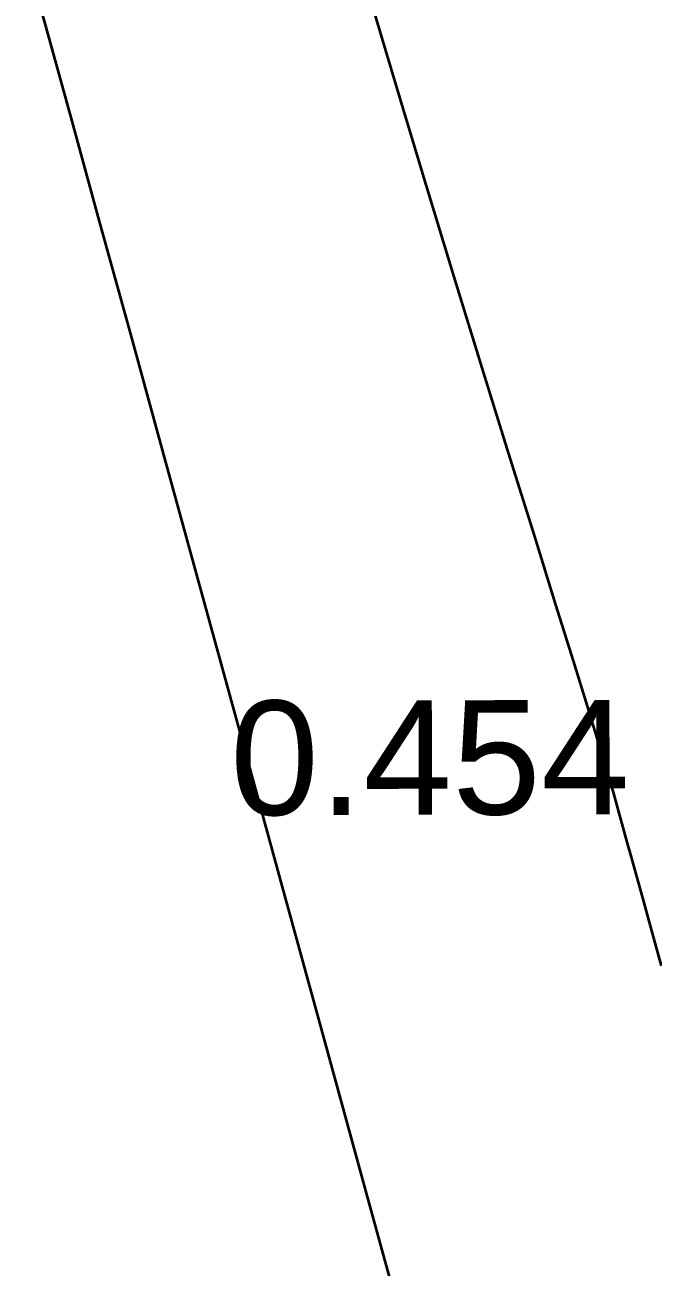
# Model space of a CAD drawing. Header units: millimetres. Extents: x 563604 to 809435, y 2337 to 1331933.
# Drawn here: x 718726 to 722025, y 1289183 to 1295704 of the extents above; entities that cross this region are included whole.
import ezdxf

# ---------------------------------------------------------------- set-up
doc = ezdxf.new("R2010")
doc.units = ezdxf.units.MM
for name, color, linetype, lineweight in [('CD TAI', 7, 'Continuous', 9), ('DM CAI-1', 9, 'Continuous', 35), ('NCV_TKCS_HIEN TRANG_251226_dwg-1', 253, 'Continuous', 9)]:
    doc.layers.add(name, color=color, linetype=linetype, lineweight=lineweight)
doc.styles.add('Arial', font='arial_0.ttf', dxfattribs={"height": 600.128024})

# ---------------------------------------------------------------- blocks, each defined once
blk = doc.blocks.new('NCV_TKCS_HIEN TRANG_251226_dwg-1595164-TỔNG THỂ_HIỆN TRẠNG KHU ĐẤT')
at = {"layer": 'DM CAI-1', "flags": 128}
for points in [[(720530.9, 1295871.2), (720678.3, 1295370.8), (720830.5, 1294864.5), (720983.2, 1294364.1), (721132, 1293881.6), (721272.8, 1293428.9), (721401.1, 1293017.9), (721512.7, 1292660.6), (721604.4, 1292365.4), (721677.9, 1292127.2), (721735.7, 1291937.4), (721780.7, 1291787.5), (721815.6, 1291668.8), (721843.2, 1291572.8), (721866.1, 1291491), (721887.1, 1291414.7), (721909, 1291334.9), (721934.9, 1291241.2), (721967.8, 1291122.3), (722010.8, 1290967.4), (722067.1, 1290765.3)], [(720745.7, 1288751.4), (720520.4, 1289571.2), (720294, 1290394.8), (720071.6, 1291204.4), (719857.3, 1291984.6), (719653.2, 1292727.8), (719460.8, 1293428.3), (719281.5, 1294080.5), (719116.9, 1294678.9), (718968.5, 1295217.9), (718837.6, 1295691.8), (718725.9, 1296095.1)]]:
    blk.add_lwpolyline(points, dxfattribs=at)
at = {"layer": 'CD TAI', "insert": (719802.8, 1292156.1), "char_height": 600.13, "width": 2512.823, "attachment_point": 1, "rotation": 0.13459, "line_spacing_factor": 0.941778, "style": 'Arial'}
blk.add_mtext('0.454', dxfattribs=at)

msp = doc.modelspace()

# ---------------------------------------------------------------- block references
at = {"layer": 'NCV_TKCS_HIEN TRANG_251226_dwg-1'}
msp.add_blockref('NCV_TKCS_HIEN TRANG_251226_dwg-1595164-TỔNG THỂ_HIỆN TRẠNG KHU ĐẤT', (0, 0), dxfattribs=at)

doc.saveas('drawing.dxf')
